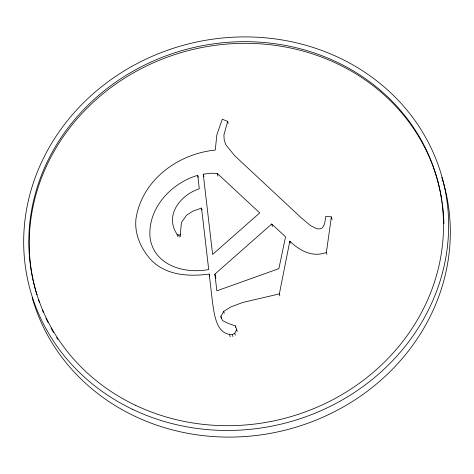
<?xml version="1.0" encoding="UTF-8"?>
<svg xmlns="http://www.w3.org/2000/svg" width="474" height="474" viewBox="0 0 474 474"><rect width="100%" height="100%" fill="white"/><g stroke="black" fill="none" stroke-linecap="round" stroke-linejoin="round"><path stroke-width="0.71" d="M209.727 276.064L209.224 274.073C189.268 276.709 166.765 275.601 151.656 260.54C141.11 249.312 134.083 233.96 136.038 218.324C142.277 179.889 177.951 153.772 215.243 150.092L216.873 134.776L222.27 119.241L227.698 121.362L223.894 134.995L224.226 140.108L225.784 144.742L234.666 155.697L301.695 218.218L310.482 225.577L316.833 228.776L320.086 228.906L322.569 227.721L324.649 223.74L325.804 216.257L331.385 216.902L326.385 252.429L326.888 254.419M180.819 236.662L180.316 234.671L181.406 222.65L186.448 215.297L192.847 211.179L201.539 208.074L202.043 210.065M279.861 295.9L279.358 293.91L289.821 241.159C299.568 250.681 312.674 257.773 326.385 252.429M209.224 274.073L212.281 300.344C214.052 312.479 215.629 334.946 232.408 334.579L234.778 333.228L236.68 329.549L235.311 325.928L228.723 323.57L222.502 320.59L220.86 316.543L223.722 311.347L231.045 306.862L242.765 302.459L279.358 293.91M214.894 274.126L271.738 223.989L285.555 236.834L278.884 268.651L216.843 290.846L214.894 274.126L215.901 278.108M198.233 177.335L197.729 175.35C170.516 183.201 146.549 209.567 150.24 239.115C155.271 266.062 185.026 273.996 208.702 269.546L201.539 208.074M197.729 175.35L199.293 188.8C180.476 194.897 164.211 215.214 177.104 234.387L178.799 235.122L180.316 234.671M203.257 174.201L210.586 173.229L217.276 173.425L259.716 212.909L212.607 254.461L203.257 174.201L203.933 176.855M331.385 216.902L332.055 219.557M289.821 241.159L290.325 243.15M271.738 223.989L272.408 226.643M227.698 121.362L228.201 123.353M217.276 173.425L217.951 176.073M236.68 329.549L237.184 331.533M235.311 325.928L235.649 327.256M234.778 333.228L235.282 335.219M232.408 334.579L232.912 336.57M223.722 311.347L224.226 313.338M229.677 334.762L230.18 336.753M220.86 316.543L221.364 318.534M178.799 235.122L179.302 237.107M177.104 234.387L177.602 236.378M442.052 201.699A208.353 190.927 -14.2 0 1 442.26 203.162M442.455 204.626A208.353 190.927 -14.2 0 1 443.889 223.704M57.816 339.42A208.353 190.927 -14.2 0 1 56.619 337.565M53.544 332.529A208.353 190.927 -14.2 0 1 50.985 328.026M48.218 322.782A208.353 190.927 -14.2 0 1 45.937 318.113M43.501 312.71A208.353 190.927 -14.2 0 1 42.358 309.984M39.46 302.424A208.353 190.927 -14.2 0 1 38.495 299.657M36.931 294.804A208.353 190.927 -14.2 0 1 193.807 49.26A208.353 190.927 -14.2 0 1 441.827 200.235M441.786 177.288A213.519 195.661 -14.2 0 1 294.443 427.643A213.519 195.661 -14.2 0 1 32.214 297.791M135.244 405.163A208.353 190.927 -14.2 0 0 443.48 222.774A208.353 190.927 -14.2 0 0 129.757 73.115A208.353 190.927 -14.2 0 0 135.244 405.163M132.744 409.418A213.519 195.661 -14.2 0 0 448.623 222.507A213.519 195.661 -14.2 0 0 127.121 69.133A213.519 195.661 -14.2 0 0 132.744 409.418"/></g></svg>
